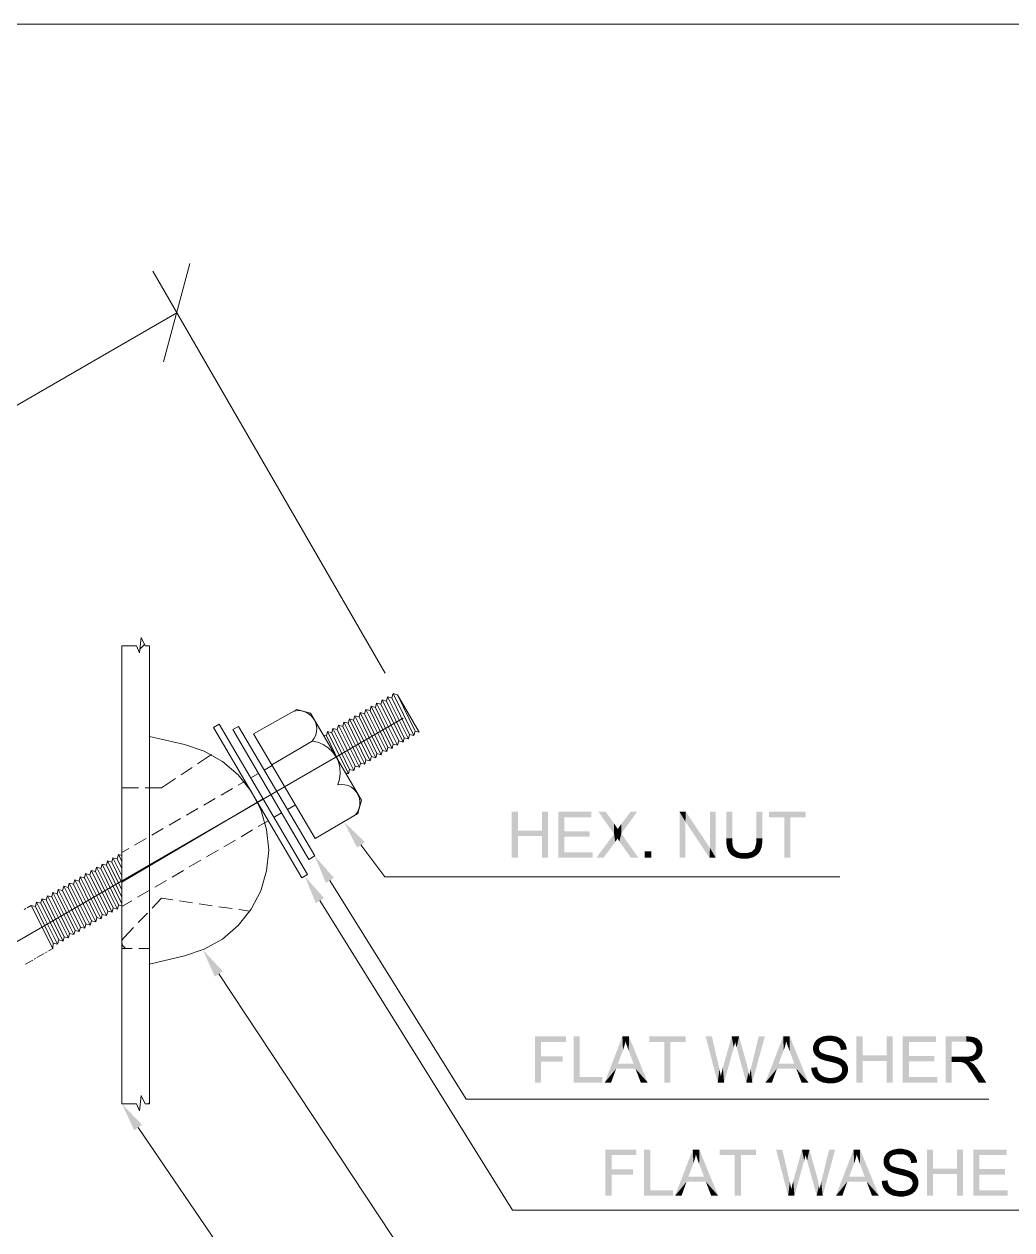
# Model space of a CAD drawing. Header units: millimetres. Extents: x 2 to 579, y 1 to 405.
# Drawn here: x 196.47 to 215, y 137.47 to 160.08 of the extents above; entities that cross this region are included whole.
import ezdxf

# ---------------------------------------------------------------- set-up
doc = ezdxf.new("R2010")
doc.units = ezdxf.units.MM
doc.linetypes.add('XKITLINE00', pattern=[0])
doc.layers.add('LinkedObject', color=7, linetype='Continuous', lineweight=0)

# ---------------------------------------------------------------- blocks, each defined once
blk = doc.blocks.new('*A4')
at = {"layer": 'LinkedObject'}
for color, points in [(7, [(205.735, 144.954), (205.621, 144.445), (205.621, 145.309)]), (7, [(205.735, 144.954), (205.621, 145.309), (205.735, 145.309)]), (7, [(206.299, 145.309), (206.185, 144.954), (206.185, 145.309)]), (7, [(206.185, 144.852), (206.185, 144.954), (206.299, 145.309)]), (7, [(206.185, 144.852), (206.299, 145.309), (206.299, 144.445)]), (7, [(206.605, 144.942), (206.491, 144.445), (206.491, 145.309)]), (7, [(206.605, 144.942), (206.491, 145.309), (206.605, 145.207)]), (7, [(207.115, 145.207), (206.491, 145.309), (207.115, 145.309)]), (7, [(206.605, 145.207), (206.491, 145.309), (207.115, 145.207)]), (7, [(207.382, 145.309), (207.539, 144.893), (207.245, 145.309)]), (7, [(207.539, 145.088), (207.539, 144.893), (207.382, 145.309)]), (7, [(207.674, 144.899), (207.675, 145.079), (207.973, 145.309)]), (7, [(207.973, 145.309), (207.675, 145.079), (207.849, 145.309)]), (7, [(208.766, 145.309), (208.876, 145.123), (208.766, 144.445)]), (7, [(208.876, 145.123), (208.766, 145.309), (208.884, 145.309)]), (7, [(208.876, 145.123), (208.884, 145.309), (209.329, 144.445)]), (7, [(209.329, 144.445), (208.884, 145.309), (209.337, 144.631)]), (7, [(209.446, 145.309), (209.337, 144.631), (209.337, 145.309)]), (7, [(209.446, 144.445), (209.337, 144.631), (209.446, 145.309)]), (7, [(209.755, 145.309), (209.641, 144.81), (209.641, 145.309)]), (7, [(209.755, 144.81), (209.641, 144.81), (209.755, 145.309)]), (7, [(210.32, 145.309), (210.206, 144.81), (210.206, 145.309)]), (7, [(210.32, 144.81), (210.206, 144.81), (210.32, 145.309)]), (7, [(210.445, 145.309), (210.729, 145.207), (210.445, 145.207)]), (7, [(210.843, 145.207), (210.729, 145.207), (210.445, 145.309)]), (7, [(210.843, 145.207), (210.445, 145.309), (211.129, 145.309)]), (7, [(210.729, 144.445), (210.843, 145.207), (210.843, 144.445)]), (7, [(210.729, 145.207), (210.843, 145.207), (210.729, 144.445)]), (7, [(210.843, 145.207), (211.129, 145.309), (211.129, 145.207)]), (6, [(202.864, 144.743), (202.72, 144.635), (202.47, 145.122)]), (7, [(205.735, 144.852), (205.621, 144.445), (205.735, 144.954)]), (7, [(205.735, 144.954), (206.185, 144.852), (205.735, 144.852)]), (7, [(206.185, 144.954), (206.185, 144.852), (205.735, 144.954)]), (7, [(206.605, 144.84), (206.491, 144.445), (206.605, 144.942)]), (7, [(207.083, 144.84), (206.605, 144.942), (207.083, 144.942)]), (7, [(206.605, 144.84), (206.605, 144.942), (207.083, 144.84)]), (7, [(207.564, 145.053), (207.539, 144.893), (207.539, 145.088)]), (7, [(207.598, 145.001), (207.539, 144.893), (207.564, 145.053)]), (7, [(207.608, 144.982), (207.539, 144.893), (207.598, 145.001)]), (7, [(207.539, 144.893), (207.608, 144.982), (207.674, 144.899)]), (7, [(207.622, 145.005), (207.674, 144.899), (207.608, 144.982)]), (7, [(207.656, 145.053), (207.674, 144.899), (207.622, 145.005)]), (7, [(207.675, 145.079), (207.674, 144.899), (207.656, 145.053)]), (7, [(208.766, 144.445), (208.876, 145.123), (208.876, 144.445)]), (7, [(205.621, 144.445), (205.735, 144.852), (205.735, 144.445)]), (7, [(206.185, 144.852), (206.299, 144.445), (206.185, 144.445)]), (7, [(206.605, 144.547), (206.491, 144.445), (206.605, 144.84)]), (7, [(207.539, 144.893), (207.561, 144.744), (207.205, 144.445)]), (7, [(207.205, 144.445), (207.561, 144.744), (207.342, 144.445)]), (7, [(207.674, 144.899), (207.602, 144.806), (207.539, 144.893)]), (7, [(207.561, 144.744), (207.539, 144.893), (207.567, 144.753)]), (7, [(207.567, 144.753), (207.539, 144.893), (207.588, 144.784)]), (7, [(207.588, 144.784), (207.539, 144.893), (207.602, 144.806)]), (7, [(207.602, 144.806), (207.674, 144.899), (207.611, 144.793)]), (7, [(207.611, 144.793), (207.674, 144.899), (207.629, 144.766)]), (7, [(207.629, 144.766), (207.674, 144.899), (207.638, 144.753)]), (7, [(207.638, 144.753), (207.674, 144.899), (207.855, 144.445)]), (7, [(207.855, 144.445), (207.674, 144.899), (207.997, 144.445)]), (7, [(209.755, 144.81), (209.641, 144.741), (209.641, 144.81)]), (7, [(209.755, 144.754), (209.641, 144.741), (209.755, 144.81)]), (7, [(209.755, 144.754), (209.674, 144.593), (209.641, 144.741)]), (7, [(209.641, 144.741), (209.674, 144.593), (209.657, 144.633)]), (7, [(209.765, 144.671), (209.674, 144.593), (209.755, 144.754)]), (7, [(210.179, 144.619), (210.32, 144.81), (210.29, 144.603)]), (7, [(210.206, 144.729), (210.32, 144.81), (210.179, 144.619)]), (7, [(210.32, 144.81), (210.206, 144.729), (210.206, 144.81)]), (7, [(210.29, 144.603), (210.32, 144.81), (210.305, 144.641)]), (7, [(210.305, 144.641), (210.32, 144.81), (210.32, 144.744)]), (6, [(202.286, 144.069), (202.134, 143.974), (201.925, 144.48)]), (7, [(206.491, 144.445), (206.605, 144.547), (207.135, 144.445)]), (7, [(207.135, 144.445), (206.605, 144.547), (207.135, 144.547)]), (7, [(208.235, 144.566), (208.114, 144.445), (208.114, 144.566)]), (7, [(208.235, 144.445), (208.114, 144.445), (208.235, 144.566)]), (7, [(209.337, 144.631), (209.446, 144.445), (209.329, 144.445)]), (7, [(209.674, 144.593), (209.765, 144.671), (209.776, 144.644)]), (7, [(209.786, 144.617), (209.674, 144.593), (209.776, 144.644)]), (7, [(209.786, 144.617), (209.784, 144.472), (209.674, 144.593)]), (7, [(209.674, 144.593), (209.784, 144.472), (209.69, 144.553)]), (7, [(209.69, 144.553), (209.784, 144.472), (209.745, 144.493)]), (7, [(209.822, 144.576), (209.784, 144.472), (209.786, 144.617)]), (7, [(209.784, 144.472), (209.822, 144.576), (209.848, 144.562)]), (7, [(209.873, 144.547), (209.784, 144.472), (209.848, 144.562)]), (7, [(209.873, 144.547), (209.982, 144.43), (209.784, 144.472)]), (7, [(209.935, 144.533), (209.982, 144.43), (209.873, 144.547)]), (7, [(209.982, 144.43), (209.935, 144.533), (209.972, 144.533)]), (7, [(210.035, 144.533), (209.982, 144.43), (209.972, 144.533)]), (7, [(209.982, 144.43), (210.035, 144.533), (210.045, 144.43)]), (7, [(210.184, 144.478), (210.035, 144.533), (210.125, 144.561)]), (7, [(210.146, 144.454), (210.035, 144.533), (210.184, 144.478)]), (7, [(210.045, 144.43), (210.035, 144.533), (210.146, 144.454)]), (7, [(210.152, 144.59), (210.222, 144.502), (210.125, 144.561)]), (7, [(210.125, 144.561), (210.222, 144.502), (210.184, 144.478)]), (7, [(210.29, 144.603), (210.152, 144.59), (210.179, 144.619)]), (7, [(210.276, 144.564), (210.152, 144.59), (210.29, 144.603)]), (7, [(210.222, 144.502), (210.152, 144.59), (210.276, 144.564)]), (7, [(209.784, 144.472), (209.982, 144.43), (209.822, 144.451)]), (7, [(209.822, 144.451), (209.982, 144.43), (209.922, 144.43)]), (6, [(202.099, 143.69), (201.946, 143.595), (201.737, 144.102)]), (6, [(200.201, 142.317), (200.051, 142.218), (199.828, 142.717)]), (7, [(206.17, 140.725), (206.056, 140.231), (206.056, 141.095)]), (7, [(206.17, 140.725), (206.056, 141.095), (206.17, 140.993)]), (7, [(206.638, 140.993), (206.056, 141.095), (206.638, 141.095)]), (7, [(206.17, 140.993), (206.056, 141.095), (206.638, 140.993)]), (7, [(206.896, 141.095), (206.782, 140.231), (206.782, 141.095)]), (7, [(206.896, 140.333), (206.782, 140.231), (206.896, 141.095)]), (7, [(207.695, 141.095), (207.706, 140.839), (207.363, 140.231)]), (7, [(207.706, 140.839), (207.695, 141.095), (207.721, 140.88)]), (7, [(207.721, 140.88), (207.695, 141.095), (207.744, 140.962)]), (7, [(207.744, 140.962), (207.695, 141.095), (207.753, 141.004)]), (7, [(207.818, 141.095), (207.753, 141.004), (207.695, 141.095)]), (7, [(207.753, 141.004), (207.818, 141.095), (207.763, 140.969)]), (7, [(207.763, 140.969), (207.818, 141.095), (207.794, 140.879)]), (7, [(207.794, 140.879), (207.818, 141.095), (207.814, 140.824)]), (7, [(207.814, 140.824), (207.818, 141.095), (207.904, 140.586)]), (7, [(207.904, 140.586), (207.818, 141.095), (207.94, 140.492)]), (7, [(207.94, 140.492), (207.818, 141.095), (208.17, 140.231)]), (7, [(208.197, 141.095), (208.481, 140.993), (208.197, 140.993)]), (7, [(208.595, 140.993), (208.481, 140.993), (208.197, 141.095)]), (7, [(208.595, 140.993), (208.197, 141.095), (208.881, 141.095)]), (7, [(208.595, 140.993), (208.881, 141.095), (208.881, 140.993)]), (7, [(209.373, 141.095), (209.483, 140.231), (209.256, 141.095)]), (7, [(209.504, 140.528), (209.483, 140.231), (209.373, 141.095)]), (7, [(209.744, 141.095), (209.784, 140.889), (209.579, 140.511)]), (7, [(209.784, 140.889), (209.744, 141.095), (209.789, 140.91)]), (7, [(209.789, 140.91), (209.744, 141.095), (209.803, 140.96)]), (7, [(209.803, 140.96), (209.744, 141.095), (209.81, 140.99)]), (7, [(209.882, 141.095), (209.81, 140.99), (209.744, 141.095)]), (7, [(209.81, 140.99), (209.882, 141.095), (209.812, 140.981)]), (7, [(209.812, 140.981), (209.882, 141.095), (209.826, 140.93)]), (7, [(209.826, 140.93), (209.882, 141.095), (209.838, 140.889)]), (7, [(209.838, 140.889), (209.882, 141.095), (210.005, 140.657)]), (7, [(210.366, 141.095), (210.116, 140.539), (210.251, 141.095)]), (7, [(210.13, 140.231), (210.116, 140.539), (210.366, 141.095)]), (7, [(210.71, 141.095), (210.721, 140.839), (210.378, 140.231)]), (7, [(210.721, 140.839), (210.71, 141.095), (210.736, 140.88)]), (7, [(210.736, 140.88), (210.71, 141.095), (210.759, 140.962)]), (7, [(210.759, 140.962), (210.71, 141.095), (210.768, 141.004)]), (7, [(210.833, 141.095), (210.768, 141.004), (210.71, 141.095)]), (7, [(210.768, 141.004), (210.833, 141.095), (210.778, 140.969)]), (7, [(210.778, 140.969), (210.833, 141.095), (210.809, 140.879)]), (7, [(210.809, 140.879), (210.833, 141.095), (210.829, 140.824)]), (7, [(210.829, 140.824), (210.833, 141.095), (210.92, 140.586)]), (7, [(210.92, 140.586), (210.833, 141.095), (210.955, 140.492)]), (7, [(210.955, 140.492), (210.833, 141.095), (211.185, 140.231)]), (7, [(211.452, 141.095), (211.528, 141.008), (211.417, 141.08)]), (7, [(211.531, 141.109), (211.528, 141.008), (211.452, 141.095)]), (7, [(211.575, 141.109), (211.528, 141.008), (211.531, 141.109)]), (7, [(211.528, 141.008), (211.575, 141.109), (211.579, 141.008)]), (7, [(211.575, 141.109), (211.629, 141.008), (211.579, 141.008)]), (7, [(211.708, 141.094), (211.575, 141.109), (211.623, 141.109)]), (7, [(211.744, 141.078), (211.575, 141.109), (211.708, 141.094)]), (7, [(211.704, 140.987), (211.575, 141.109), (211.744, 141.078)]), (7, [(211.629, 141.008), (211.575, 141.109), (211.704, 140.987)]), (7, [(212.199, 140.74), (212.085, 140.231), (212.085, 141.095)]), (7, [(212.199, 140.74), (212.085, 141.095), (212.199, 141.095)]), (7, [(212.763, 141.095), (212.648, 140.74), (212.648, 141.095)]), (7, [(212.648, 140.638), (212.648, 140.74), (212.763, 141.095)]), (7, [(212.648, 140.638), (212.763, 141.095), (212.763, 140.231)]), (7, [(213.068, 140.728), (212.954, 140.231), (212.954, 141.095)]), (7, [(213.068, 140.728), (212.954, 141.095), (213.068, 140.993)]), (7, [(213.579, 140.993), (212.954, 141.095), (213.579, 141.095)]), (7, [(213.068, 140.993), (212.954, 141.095), (213.579, 140.993)]), (7, [(213.873, 140.714), (213.759, 140.231), (213.759, 141.095)]), (7, [(213.759, 141.095), (213.873, 141), (213.873, 140.714)]), (7, [(214.146, 141), (213.759, 141.095), (214.141, 141.095)]), (7, [(213.873, 141), (213.759, 141.095), (214.146, 141)]), (7, [(214.141, 141.095), (214.194, 141), (214.146, 141)]), (7, [(214.286, 141.083), (214.141, 141.095), (214.199, 141.095)]), (7, [(214.316, 141.071), (214.141, 141.095), (214.286, 141.083)]), (7, [(214.264, 140.98), (214.141, 141.095), (214.316, 141.071)]), (7, [(214.194, 141), (214.141, 141.095), (214.264, 140.98)]), (7, [(208.481, 140.231), (208.595, 140.993), (208.595, 140.231)]), (7, [(208.481, 140.993), (208.595, 140.993), (208.481, 140.231)]), (7, [(209.579, 140.511), (209.784, 140.889), (209.602, 140.231)]), (7, [(210.005, 140.657), (210.018, 140.231), (209.838, 140.889)]), (7, [(211.308, 140.993), (211.271, 140.871), (211.29, 140.965)]), (7, [(211.405, 140.951), (211.271, 140.871), (211.308, 140.993)]), (7, [(211.29, 140.965), (211.271, 140.871), (211.271, 140.904)]), (7, [(211.381, 140.905), (211.271, 140.871), (211.405, 140.951)]), (7, [(211.271, 140.871), (211.381, 140.905), (211.381, 140.879)]), (7, [(211.381, 140.855), (211.271, 140.871), (211.381, 140.879)]), (7, [(211.271, 140.871), (211.381, 140.855), (211.271, 140.841)]), (7, [(211.327, 141.022), (211.428, 140.97), (211.308, 140.993)]), (7, [(211.308, 140.993), (211.428, 140.97), (211.405, 140.951)]), (7, [(211.381, 141.065), (211.428, 140.97), (211.327, 141.022)]), (7, [(211.452, 140.989), (211.381, 141.065), (211.417, 141.08)]), (7, [(211.428, 140.97), (211.381, 141.065), (211.452, 140.989)]), (7, [(211.417, 141.08), (211.528, 141.008), (211.452, 140.989)]), (7, [(211.744, 141.078), (211.73, 140.966), (211.704, 140.987)]), (7, [(211.781, 141.063), (211.73, 140.966), (211.744, 141.078)]), (7, [(211.73, 140.966), (211.781, 141.063), (211.755, 140.945)]), (7, [(211.755, 140.945), (211.781, 141.063), (211.857, 140.987)]), (7, [(211.857, 140.987), (211.785, 140.883), (211.755, 140.945)]), (7, [(211.857, 140.987), (211.781, 141.063), (211.837, 141.017)]), (7, [(211.877, 140.957), (211.785, 140.883), (211.857, 140.987)]), (7, [(211.898, 140.889), (211.785, 140.883), (211.877, 140.957)]), (7, [(211.899, 140.851), (211.785, 140.883), (211.898, 140.889)]), (7, [(211.785, 140.883), (211.899, 140.851), (211.79, 140.842)]), (7, [(214.316, 141.071), (214.286, 140.96), (214.264, 140.98)]), (7, [(214.346, 141.06), (214.286, 140.96), (214.316, 141.071)]), (7, [(214.286, 140.96), (214.346, 141.06), (214.308, 140.94)]), (7, [(214.308, 140.94), (214.346, 141.06), (214.412, 140.989)]), (7, [(214.412, 140.989), (214.331, 140.89), (214.308, 140.94)]), (7, [(214.43, 140.96), (214.331, 140.89), (214.412, 140.989)]), (7, [(214.448, 140.895), (214.331, 140.89), (214.43, 140.96)]), (7, [(214.448, 140.859), (214.331, 140.89), (214.448, 140.895)]), (7, [(214.331, 140.89), (214.448, 140.859), (214.331, 140.859)]), (7, [(214.412, 140.989), (214.346, 141.06), (214.394, 141.019)]), (7, [(206.17, 140.623), (206.056, 140.231), (206.17, 140.725)]), (7, [(206.575, 140.623), (206.17, 140.725), (206.575, 140.725)]), (7, [(206.17, 140.623), (206.17, 140.725), (206.575, 140.623)]), (7, [(207.363, 140.231), (207.706, 140.839), (207.611, 140.586)]), (7, [(210.028, 140.576), (210.018, 140.231), (210.005, 140.657)]), (7, [(210.378, 140.231), (210.721, 140.839), (210.626, 140.586)]), (7, [(211.271, 140.841), (211.381, 140.855), (211.286, 140.787)]), (7, [(211.286, 140.787), (211.381, 140.855), (211.302, 140.763)]), (7, [(211.302, 140.763), (211.381, 140.855), (211.398, 140.817)]), (7, [(211.398, 140.817), (211.363, 140.699), (211.302, 140.763)]), (7, [(211.302, 140.763), (211.363, 140.699), (211.317, 140.739)]), (7, [(211.415, 140.802), (211.363, 140.699), (211.398, 140.817)]), (7, [(211.363, 140.699), (211.415, 140.802), (211.393, 140.683)]), (7, [(211.393, 140.683), (211.415, 140.802), (211.431, 140.787)]), (7, [(211.393, 140.683), (211.431, 140.787), (211.417, 140.67)]), (7, [(211.417, 140.67), (211.431, 140.787), (211.501, 140.643)]), (7, [(211.501, 140.643), (211.431, 140.787), (211.517, 140.756)]), (7, [(211.501, 140.643), (211.517, 140.756), (211.56, 140.629)]), (7, [(211.56, 140.629), (211.517, 140.756), (211.587, 140.74)]), (7, [(211.56, 140.629), (211.587, 140.74), (211.619, 140.615)]), (7, [(211.619, 140.615), (211.587, 140.74), (211.656, 140.725)]), (7, [(211.619, 140.615), (211.656, 140.725), (211.696, 140.594)]), (7, [(211.696, 140.594), (211.656, 140.725), (211.714, 140.587)]), (7, [(211.714, 140.587), (211.656, 140.725), (211.741, 140.576)]), (7, [(211.752, 140.697), (211.741, 140.576), (211.656, 140.725)]), (7, [(211.778, 140.685), (211.741, 140.576), (211.752, 140.697)]), (7, [(211.741, 140.576), (211.778, 140.685), (211.78, 140.551)]), (7, [(211.78, 140.551), (211.778, 140.685), (211.816, 140.668)]), (7, [(211.78, 140.551), (211.816, 140.668), (211.792, 140.536)]), (7, [(211.792, 140.536), (211.816, 140.668), (211.804, 140.521)]), (7, [(211.816, 140.668), (211.889, 140.597), (211.804, 140.521)]), (7, [(211.889, 140.597), (211.816, 140.668), (211.871, 140.624)]), (7, [(212.199, 140.638), (212.085, 140.231), (212.199, 140.74)]), (7, [(212.085, 140.231), (212.199, 140.638), (212.199, 140.231)]), (7, [(212.199, 140.74), (212.648, 140.638), (212.199, 140.638)]), (7, [(212.648, 140.74), (212.648, 140.638), (212.199, 140.74)]), (7, [(212.648, 140.638), (212.763, 140.231), (212.648, 140.231)]), (7, [(213.068, 140.626), (212.954, 140.231), (213.068, 140.728)]), (7, [(213.547, 140.626), (213.068, 140.728), (213.547, 140.728)]), (7, [(213.068, 140.626), (213.068, 140.728), (213.547, 140.626)]), (7, [(213.873, 140.714), (213.873, 140.614), (213.759, 140.231)]), (7, [(214.005, 140.614), (213.873, 140.714), (214.118, 140.714)]), (7, [(213.873, 140.614), (213.873, 140.714), (214.005, 140.614)]), (7, [(214.005, 140.614), (214.118, 140.714), (214.027, 140.614)]), (7, [(214.027, 140.614), (214.118, 140.714), (214.059, 140.612)]), (7, [(214.059, 140.612), (214.118, 140.714), (214.069, 140.61)]), (7, [(214.069, 140.61), (214.118, 140.714), (214.082, 140.607)]), (7, [(214.082, 140.607), (214.118, 140.714), (214.108, 140.595)]), (7, [(214.108, 140.595), (214.118, 140.714), (214.157, 140.714)]), (7, [(214.108, 140.595), (214.157, 140.714), (214.121, 140.587)]), (7, [(214.157, 140.714), (214.205, 140.624), (214.121, 140.587)]), (7, [(214.218, 140.722), (214.205, 140.624), (214.157, 140.714)]), (7, [(214.205, 140.624), (214.218, 140.722), (214.267, 140.632)]), (7, [(214.241, 140.73), (214.389, 140.704), (214.218, 140.722)]), (7, [(214.359, 140.672), (214.218, 140.722), (214.389, 140.704)]), (7, [(214.267, 140.632), (214.218, 140.722), (214.359, 140.672)]), (7, [(214.263, 140.738), (214.389, 140.704), (214.241, 140.73)]), (7, [(214.389, 140.704), (214.263, 140.738), (214.296, 140.764)]), (7, [(214.308, 140.782), (214.389, 140.704), (214.296, 140.764)]), (7, [(214.319, 140.8), (214.389, 140.704), (214.308, 140.782)]), (7, [(214.319, 140.8), (214.448, 140.859), (214.389, 140.704)]), (7, [(214.331, 140.838), (214.448, 140.859), (214.319, 140.8)]), (7, [(214.448, 140.859), (214.331, 140.838), (214.331, 140.859)]), (7, [(214.389, 140.704), (214.448, 140.859), (214.418, 140.735)]), (7, [(214.418, 140.735), (214.448, 140.859), (214.448, 140.813)]), (7, [(206.056, 140.231), (206.17, 140.623), (206.17, 140.231)]), (7, [(207.578, 140.492), (207.363, 140.231), (207.611, 140.586)]), (7, [(207.363, 140.231), (207.578, 140.492), (207.483, 140.231)]), (7, [(207.611, 140.586), (207.94, 140.492), (207.578, 140.492)]), (7, [(207.904, 140.586), (207.94, 140.492), (207.611, 140.586)]), (7, [(207.94, 140.492), (208.17, 140.231), (208.04, 140.231)]), (7, [(209.515, 140.484), (209.483, 140.231), (209.504, 140.528)]), (7, [(209.533, 140.395), (209.483, 140.231), (209.515, 140.484)]), (7, [(209.557, 140.421), (209.602, 140.231), (209.54, 140.352)]), (7, [(209.577, 140.5), (209.602, 140.231), (209.557, 140.421)]), (7, [(209.579, 140.511), (209.602, 140.231), (209.577, 140.5)]), (7, [(210.062, 140.423), (210.018, 140.231), (210.028, 140.576)]), (7, [(210.072, 140.352), (210.018, 140.231), (210.062, 140.423)]), (7, [(210.103, 140.486), (210.13, 140.231), (210.081, 140.392)]), (7, [(210.116, 140.539), (210.13, 140.231), (210.103, 140.486)]), (7, [(210.594, 140.492), (210.378, 140.231), (210.626, 140.586)]), (7, [(210.378, 140.231), (210.594, 140.492), (210.499, 140.231)]), (7, [(210.626, 140.586), (210.955, 140.492), (210.594, 140.492)]), (7, [(210.92, 140.586), (210.955, 140.492), (210.626, 140.586)]), (7, [(210.955, 140.492), (211.185, 140.231), (211.055, 140.231)]), (7, [(211.351, 140.485), (211.239, 140.508), (211.347, 140.518)]), (7, [(211.239, 140.508), (211.287, 140.353), (211.24, 140.465)]), (7, [(211.351, 140.485), (211.287, 140.353), (211.239, 140.508)]), (7, [(211.24, 140.465), (211.287, 140.353), (211.264, 140.387)]), (7, [(211.369, 140.432), (211.287, 140.353), (211.351, 140.485)]), (7, [(211.287, 140.353), (211.369, 140.432), (211.309, 140.319)]), (7, [(211.309, 140.319), (211.369, 140.432), (211.371, 140.267)]), (7, [(211.383, 140.411), (211.371, 140.267), (211.369, 140.432)]), (7, [(211.397, 140.39), (211.371, 140.267), (211.383, 140.411)]), (7, [(211.803, 140.408), (211.906, 140.375), (211.791, 140.391)]), (7, [(211.803, 140.408), (211.925, 140.474), (211.906, 140.375)]), (7, [(211.816, 140.445), (211.925, 140.474), (211.803, 140.408)]), (7, [(211.804, 140.521), (211.889, 140.597), (211.816, 140.485)]), (7, [(211.816, 140.485), (211.889, 140.597), (211.907, 140.571)]), (7, [(211.816, 140.485), (211.907, 140.571), (211.816, 140.465)]), (7, [(211.816, 140.465), (211.907, 140.571), (211.816, 140.445)]), (7, [(211.907, 140.571), (211.925, 140.474), (211.816, 140.445)]), (7, [(211.906, 140.375), (211.925, 140.474), (211.925, 140.44)]), (7, [(211.925, 140.474), (211.907, 140.571), (211.925, 140.509)]), (7, [(213.068, 140.333), (212.954, 140.231), (213.068, 140.626)]), (7, [(213.759, 140.231), (213.873, 140.614), (213.873, 140.231)]), (7, [(214.121, 140.587), (214.205, 140.624), (214.134, 140.579)]), (7, [(214.205, 140.624), (214.163, 140.55), (214.134, 140.579)]), (7, [(214.228, 140.613), (214.163, 140.55), (214.205, 140.624)]), (7, [(214.163, 140.55), (214.228, 140.613), (214.179, 140.529)]), (7, [(214.179, 140.529), (214.228, 140.613), (214.195, 140.509)]), (7, [(214.195, 140.509), (214.228, 140.613), (214.274, 140.581)]), (7, [(214.274, 140.581), (214.236, 140.449), (214.195, 140.509)]), (7, [(214.274, 140.581), (214.228, 140.613), (214.262, 140.591)]), (7, [(214.299, 140.558), (214.236, 140.449), (214.274, 140.581)]), (7, [(214.346, 140.5), (214.236, 140.449), (214.299, 140.558)]), (7, [(214.236, 140.449), (214.346, 140.5), (214.261, 140.41)]), (7, [(214.261, 140.41), (214.346, 140.5), (214.369, 140.466)]), (7, [(214.261, 140.41), (214.369, 140.466), (214.375, 140.231)]), (7, [(214.375, 140.231), (214.369, 140.466), (214.518, 140.231)]), (7, [(206.782, 140.231), (206.896, 140.333), (207.321, 140.231)]), (7, [(207.321, 140.231), (206.896, 140.333), (207.321, 140.333)]), (7, [(209.54, 140.352), (209.483, 140.231), (209.533, 140.395)]), (7, [(209.54, 140.352), (209.602, 140.231), (209.483, 140.231)]), (7, [(210.072, 140.352), (210.13, 140.231), (210.018, 140.231)]), (7, [(210.081, 140.392), (210.13, 140.231), (210.072, 140.352)]), (7, [(211.397, 140.39), (211.411, 140.25), (211.371, 140.267)]), (7, [(211.44, 140.356), (211.411, 140.25), (211.397, 140.39)]), (7, [(211.411, 140.25), (211.44, 140.356), (211.45, 140.233)]), (7, [(211.47, 140.344), (211.45, 140.233), (211.44, 140.356)]), (7, [(211.499, 140.331), (211.45, 140.233), (211.47, 140.344)]), (7, [(211.499, 140.331), (211.548, 140.216), (211.45, 140.233)]), (7, [(211.565, 140.318), (211.548, 140.216), (211.499, 140.331)]), (7, [(211.565, 140.318), (211.607, 140.216), (211.548, 140.216)]), (7, [(211.602, 140.318), (211.607, 140.216), (211.565, 140.318)]), (7, [(211.602, 140.318), (211.653, 140.216), (211.607, 140.216)]), (7, [(211.634, 140.318), (211.653, 140.216), (211.602, 140.318)]), (7, [(211.692, 140.328), (211.773, 140.25), (211.634, 140.318)]), (7, [(211.634, 140.318), (211.773, 140.25), (211.653, 140.216)]), (7, [(211.653, 140.216), (211.773, 140.25), (211.736, 140.233)]), (7, [(211.717, 140.337), (211.866, 140.314), (211.692, 140.328)]), (7, [(211.81, 140.267), (211.692, 140.328), (211.866, 140.314)]), (7, [(211.773, 140.25), (211.692, 140.328), (211.81, 140.267)]), (7, [(211.742, 140.347), (211.866, 140.314), (211.717, 140.337)]), (7, [(211.779, 140.374), (211.886, 140.345), (211.742, 140.347)]), (7, [(211.742, 140.347), (211.886, 140.345), (211.866, 140.314)]), (7, [(211.791, 140.391), (211.906, 140.375), (211.779, 140.374)]), (7, [(211.886, 140.345), (211.779, 140.374), (211.906, 140.375)]), (7, [(212.954, 140.231), (213.068, 140.333), (213.599, 140.231)]), (7, [(213.599, 140.231), (213.068, 140.333), (213.599, 140.333)]), (6, [(198.687, 139.438), (198.538, 139.336), (198.308, 139.833)]), (7, [(207.491, 138.603), (207.377, 138.109), (207.377, 138.973)]), (7, [(207.491, 138.603), (207.377, 138.973), (207.491, 138.871)]), (7, [(207.959, 138.871), (207.377, 138.973), (207.959, 138.973)]), (7, [(207.491, 138.871), (207.377, 138.973), (207.959, 138.871)]), (7, [(208.217, 138.973), (208.102, 138.109), (208.102, 138.973)]), (7, [(208.217, 138.211), (208.102, 138.109), (208.217, 138.973)]), (7, [(209.015, 138.973), (209.027, 138.717), (208.683, 138.109)]), (7, [(209.027, 138.717), (209.015, 138.973), (209.041, 138.758)]), (7, [(209.041, 138.758), (209.015, 138.973), (209.065, 138.841)]), (7, [(209.065, 138.841), (209.015, 138.973), (209.073, 138.882)]), (7, [(209.138, 138.973), (209.073, 138.882), (209.015, 138.973)]), (7, [(209.073, 138.882), (209.138, 138.973), (209.084, 138.847)]), (7, [(209.084, 138.847), (209.138, 138.973), (209.114, 138.757)]), (7, [(209.114, 138.757), (209.138, 138.973), (209.134, 138.703)]), (7, [(209.134, 138.703), (209.138, 138.973), (209.225, 138.464)]), (7, [(209.225, 138.464), (209.138, 138.973), (209.26, 138.371)]), (7, [(209.26, 138.371), (209.138, 138.973), (209.491, 138.109)]), (7, [(209.518, 138.973), (209.802, 138.871), (209.518, 138.871)]), (7, [(209.916, 138.871), (209.802, 138.871), (209.518, 138.973)]), (7, [(209.916, 138.871), (209.518, 138.973), (210.202, 138.973)]), (7, [(209.802, 138.109), (209.916, 138.871), (209.916, 138.109)]), (7, [(209.802, 138.871), (209.916, 138.871), (209.802, 138.109)]), (7, [(209.916, 138.871), (210.202, 138.973), (210.202, 138.871)]), (7, [(210.694, 138.973), (210.804, 138.109), (210.576, 138.973)]), (7, [(210.825, 138.407), (210.804, 138.109), (210.694, 138.973)]), (7, [(211.064, 138.973), (211.104, 138.767), (210.9, 138.389)]), (7, [(211.104, 138.767), (211.064, 138.973), (211.11, 138.788)]), (7, [(211.11, 138.788), (211.064, 138.973), (211.123, 138.839)]), (7, [(211.123, 138.839), (211.064, 138.973), (211.13, 138.869)]), (7, [(211.202, 138.973), (211.13, 138.869), (211.064, 138.973)]), (7, [(211.13, 138.869), (211.202, 138.973), (211.133, 138.859)]), (7, [(211.133, 138.859), (211.202, 138.973), (211.147, 138.808)]), (7, [(211.147, 138.808), (211.202, 138.973), (211.158, 138.767)]), (7, [(211.158, 138.767), (211.202, 138.973), (211.325, 138.535)]), (7, [(211.686, 138.973), (211.436, 138.418), (211.572, 138.973)]), (7, [(211.45, 138.109), (211.436, 138.418), (211.686, 138.973)]), (7, [(212.03, 138.973), (212.042, 138.717), (211.699, 138.109)]), (7, [(212.042, 138.717), (212.03, 138.973), (212.057, 138.758)]), (7, [(212.057, 138.758), (212.03, 138.973), (212.08, 138.841)]), (7, [(212.08, 138.841), (212.03, 138.973), (212.089, 138.882)]), (7, [(212.154, 138.973), (212.089, 138.882), (212.03, 138.973)]), (7, [(212.089, 138.882), (212.154, 138.973), (212.099, 138.847)]), (7, [(212.099, 138.847), (212.154, 138.973), (212.13, 138.757)]), (7, [(212.13, 138.757), (212.154, 138.973), (212.15, 138.703)]), (7, [(212.15, 138.703), (212.154, 138.973), (212.24, 138.464)]), (7, [(212.24, 138.464), (212.154, 138.973), (212.276, 138.371)]), (7, [(212.276, 138.371), (212.154, 138.973), (212.506, 138.109)]), (7, [(212.629, 138.872), (212.592, 138.749), (212.61, 138.843)]), (7, [(212.725, 138.83), (212.592, 138.749), (212.629, 138.872)]), (7, [(212.61, 138.843), (212.592, 138.749), (212.592, 138.782)]), (7, [(212.702, 138.784), (212.592, 138.749), (212.725, 138.83)]), (7, [(212.647, 138.9), (212.749, 138.849), (212.629, 138.872)]), (7, [(212.629, 138.872), (212.749, 138.849), (212.725, 138.83)]), (7, [(212.702, 138.944), (212.749, 138.849), (212.647, 138.9)]), (7, [(212.773, 138.868), (212.702, 138.944), (212.737, 138.958)]), (7, [(212.749, 138.849), (212.702, 138.944), (212.773, 138.868)]), (7, [(212.773, 138.973), (212.848, 138.887), (212.737, 138.958)]), (7, [(212.737, 138.958), (212.848, 138.887), (212.773, 138.868)]), (7, [(212.852, 138.988), (212.848, 138.887), (212.773, 138.973)]), (7, [(212.896, 138.988), (212.848, 138.887), (212.852, 138.988)]), (7, [(212.848, 138.887), (212.896, 138.988), (212.9, 138.887)]), (7, [(212.896, 138.988), (212.95, 138.887), (212.9, 138.887)]), (7, [(213.028, 138.972), (212.896, 138.988), (212.944, 138.988)]), (7, [(213.065, 138.957), (212.896, 138.988), (213.028, 138.972)]), (7, [(213.025, 138.866), (212.896, 138.988), (213.065, 138.957)]), (7, [(212.95, 138.887), (212.896, 138.988), (213.025, 138.866)]), (7, [(213.065, 138.957), (213.05, 138.845), (213.025, 138.866)]), (7, [(213.101, 138.941), (213.05, 138.845), (213.065, 138.957)]), (7, [(213.05, 138.845), (213.101, 138.941), (213.076, 138.824)]), (7, [(213.076, 138.824), (213.101, 138.941), (213.178, 138.866)]), (7, [(213.178, 138.866), (213.106, 138.762), (213.076, 138.824)]), (7, [(213.178, 138.866), (213.101, 138.941), (213.158, 138.896)]), (7, [(213.197, 138.836), (213.106, 138.762), (213.178, 138.866)]), (7, [(213.218, 138.767), (213.106, 138.762), (213.197, 138.836)]), (7, [(213.52, 138.618), (213.406, 138.109), (213.406, 138.973)]), (7, [(213.52, 138.618), (213.406, 138.973), (213.52, 138.973)]), (7, [(214.083, 138.973), (213.969, 138.618), (213.969, 138.973)]), (7, [(213.969, 138.516), (213.969, 138.618), (214.083, 138.973)]), (7, [(213.969, 138.516), (214.083, 138.973), (214.083, 138.109)]), (7, [(214.389, 138.607), (214.275, 138.109), (214.275, 138.973)]), (7, [(214.389, 138.607), (214.275, 138.973), (214.389, 138.871)]), (7, [(214.9, 138.871), (214.275, 138.973), (214.9, 138.973)]), (7, [(214.389, 138.871), (214.275, 138.973), (214.9, 138.871)]), (7, [(207.491, 138.501), (207.377, 138.109), (207.491, 138.603)]), (7, [(207.896, 138.501), (207.491, 138.603), (207.896, 138.603)]), (7, [(207.491, 138.501), (207.491, 138.603), (207.896, 138.501)]), (7, [(208.683, 138.109), (209.027, 138.717), (208.931, 138.464)]), (7, [(210.9, 138.389), (211.104, 138.767), (210.922, 138.109)]), (7, [(211.325, 138.535), (211.339, 138.109), (211.158, 138.767)]), (7, [(211.699, 138.109), (212.042, 138.717), (211.947, 138.464)]), (7, [(212.592, 138.749), (212.702, 138.784), (212.702, 138.757)]), (7, [(212.702, 138.734), (212.592, 138.749), (212.702, 138.757)]), (7, [(212.592, 138.749), (212.702, 138.734), (212.592, 138.72)]), (7, [(212.592, 138.72), (212.702, 138.734), (212.607, 138.666)]), (7, [(212.607, 138.666), (212.702, 138.734), (212.622, 138.642)]), (7, [(212.622, 138.642), (212.702, 138.734), (212.718, 138.695)]), (7, [(212.718, 138.695), (212.683, 138.577), (212.622, 138.642)]), (7, [(212.622, 138.642), (212.683, 138.577), (212.637, 138.618)]), (7, [(212.735, 138.68), (212.683, 138.577), (212.718, 138.695)]), (7, [(212.683, 138.577), (212.735, 138.68), (212.714, 138.561)]), (7, [(212.714, 138.561), (212.735, 138.68), (212.752, 138.665)]), (7, [(212.714, 138.561), (212.752, 138.665), (212.738, 138.549)]), (7, [(212.738, 138.549), (212.752, 138.665), (212.821, 138.522)]), (7, [(212.821, 138.522), (212.752, 138.665), (212.838, 138.635)]), (7, [(212.821, 138.522), (212.838, 138.635), (212.881, 138.507)]), (7, [(212.881, 138.507), (212.838, 138.635), (212.907, 138.619)]), (7, [(212.881, 138.507), (212.907, 138.619), (212.94, 138.493)]), (7, [(212.94, 138.493), (212.907, 138.619), (212.977, 138.603)]), (7, [(212.94, 138.493), (212.977, 138.603), (213.017, 138.472)]), (7, [(213.017, 138.472), (212.977, 138.603), (213.034, 138.465)]), (7, [(213.034, 138.465), (212.977, 138.603), (213.061, 138.455)]), (7, [(213.073, 138.575), (213.061, 138.455), (212.977, 138.603)]), (7, [(213.22, 138.729), (213.106, 138.762), (213.218, 138.767)]), (7, [(213.106, 138.762), (213.22, 138.729), (213.11, 138.721)]), (7, [(213.52, 138.516), (213.406, 138.109), (213.52, 138.618)]), (7, [(213.52, 138.618), (213.969, 138.516), (213.52, 138.516)]), (7, [(213.969, 138.618), (213.969, 138.516), (213.52, 138.618)]), (7, [(214.389, 138.505), (214.275, 138.109), (214.389, 138.607)]), (7, [(214.868, 138.505), (214.389, 138.607), (214.868, 138.607)]), (7, [(214.389, 138.505), (214.389, 138.607), (214.868, 138.505)]), (7, [(207.377, 138.109), (207.491, 138.501), (207.491, 138.109)]), (7, [(208.899, 138.371), (208.683, 138.109), (208.931, 138.464)]), (7, [(208.931, 138.464), (209.26, 138.371), (208.899, 138.371)]), (7, [(209.225, 138.464), (209.26, 138.371), (208.931, 138.464)]), (7, [(210.835, 138.362), (210.804, 138.109), (210.825, 138.407)]), (7, [(210.897, 138.379), (210.922, 138.109), (210.878, 138.299)]), (7, [(210.9, 138.389), (210.922, 138.109), (210.897, 138.379)]), (7, [(211.348, 138.454), (211.339, 138.109), (211.325, 138.535)]), (7, [(211.382, 138.301), (211.339, 138.109), (211.348, 138.454)]), (7, [(211.436, 138.418), (211.45, 138.109), (211.423, 138.365)]), (7, [(211.914, 138.371), (211.699, 138.109), (211.947, 138.464)]), (7, [(211.947, 138.464), (212.276, 138.371), (211.914, 138.371)]), (7, [(212.24, 138.464), (212.276, 138.371), (211.947, 138.464)]), (7, [(212.672, 138.363), (212.56, 138.386), (212.668, 138.396)]), (7, [(212.56, 138.386), (212.607, 138.231), (212.561, 138.343)]), (7, [(212.672, 138.363), (212.607, 138.231), (212.56, 138.386)]), (7, [(213.099, 138.564), (213.061, 138.455), (213.073, 138.575)]), (7, [(213.061, 138.455), (213.099, 138.564), (213.1, 138.429)]), (7, [(213.1, 138.429), (213.099, 138.564), (213.136, 138.546)]), (7, [(213.1, 138.429), (213.136, 138.546), (213.112, 138.414)]), (7, [(213.112, 138.414), (213.136, 138.546), (213.124, 138.399)]), (7, [(213.136, 138.546), (213.21, 138.476), (213.124, 138.399)]), (7, [(213.124, 138.399), (213.21, 138.476), (213.136, 138.364)]), (7, [(213.21, 138.476), (213.136, 138.546), (213.192, 138.502)]), (7, [(213.136, 138.364), (213.21, 138.476), (213.228, 138.449)]), (7, [(213.136, 138.364), (213.228, 138.449), (213.136, 138.343)]), (7, [(213.136, 138.343), (213.228, 138.449), (213.136, 138.323)]), (7, [(213.228, 138.449), (213.246, 138.353), (213.136, 138.323)]), (7, [(213.246, 138.353), (213.228, 138.449), (213.246, 138.388)]), (7, [(213.406, 138.109), (213.52, 138.516), (213.52, 138.109)]), (7, [(213.969, 138.516), (214.083, 138.109), (213.969, 138.109)]), (7, [(214.389, 138.211), (214.275, 138.109), (214.389, 138.505)]), (7, [(208.102, 138.109), (208.217, 138.211), (208.642, 138.109)]), (7, [(208.642, 138.109), (208.217, 138.211), (208.642, 138.211)]), (7, [(208.683, 138.109), (208.899, 138.371), (208.804, 138.109)]), (7, [(209.26, 138.371), (209.491, 138.109), (209.36, 138.109)]), (7, [(210.853, 138.274), (210.804, 138.109), (210.835, 138.362)]), (7, [(210.861, 138.23), (210.804, 138.109), (210.853, 138.274)]), (7, [(210.861, 138.23), (210.922, 138.109), (210.804, 138.109)]), (7, [(210.878, 138.299), (210.922, 138.109), (210.861, 138.23)]), (7, [(211.393, 138.23), (211.339, 138.109), (211.382, 138.301)]), (7, [(211.393, 138.23), (211.45, 138.109), (211.339, 138.109)]), (7, [(211.402, 138.271), (211.45, 138.109), (211.393, 138.23)]), (7, [(211.423, 138.365), (211.45, 138.109), (211.402, 138.271)]), (7, [(211.699, 138.109), (211.914, 138.371), (211.819, 138.109)]), (7, [(212.276, 138.371), (212.506, 138.109), (212.376, 138.109)]), (7, [(212.561, 138.343), (212.607, 138.231), (212.585, 138.266)]), (7, [(212.689, 138.31), (212.607, 138.231), (212.672, 138.363)]), (7, [(212.607, 138.231), (212.689, 138.31), (212.63, 138.197)]), (7, [(212.63, 138.197), (212.689, 138.31), (212.692, 138.146)]), (7, [(212.703, 138.289), (212.692, 138.146), (212.689, 138.31)]), (7, [(212.717, 138.269), (212.692, 138.146), (212.703, 138.289)]), (7, [(212.717, 138.269), (212.731, 138.129), (212.692, 138.146)]), (7, [(212.761, 138.235), (212.731, 138.129), (212.717, 138.269)]), (7, [(212.731, 138.129), (212.761, 138.235), (212.771, 138.111)]), (7, [(212.79, 138.222), (212.771, 138.111), (212.761, 138.235)]), (7, [(212.819, 138.209), (212.771, 138.111), (212.79, 138.222)]), (7, [(212.819, 138.209), (212.869, 138.094), (212.771, 138.111)]), (7, [(212.886, 138.196), (212.869, 138.094), (212.819, 138.209)]), (7, [(212.886, 138.196), (212.927, 138.094), (212.869, 138.094)]), (7, [(212.922, 138.196), (212.927, 138.094), (212.886, 138.196)]), (7, [(212.922, 138.196), (212.973, 138.094), (212.927, 138.094)]), (7, [(212.955, 138.196), (212.973, 138.094), (212.922, 138.196)]), (7, [(213.012, 138.206), (213.093, 138.128), (212.955, 138.196)]), (7, [(212.955, 138.196), (213.093, 138.128), (212.973, 138.094)]), (7, [(213.037, 138.216), (213.187, 138.193), (213.012, 138.206)]), (7, [(213.13, 138.145), (213.012, 138.206), (213.187, 138.193)]), (7, [(213.093, 138.128), (213.012, 138.206), (213.13, 138.145)]), (7, [(213.062, 138.226), (213.187, 138.193), (213.037, 138.216)]), (7, [(213.1, 138.252), (213.206, 138.223), (213.062, 138.226)]), (7, [(213.062, 138.226), (213.206, 138.223), (213.187, 138.193)]), (7, [(213.112, 138.269), (213.226, 138.253), (213.1, 138.252)]), (7, [(213.206, 138.223), (213.1, 138.252), (213.226, 138.253)]), (7, [(213.124, 138.286), (213.226, 138.253), (213.112, 138.269)]), (7, [(213.124, 138.286), (213.246, 138.353), (213.226, 138.253)]), (7, [(213.136, 138.323), (213.246, 138.353), (213.124, 138.286)]), (7, [(213.226, 138.253), (213.246, 138.353), (213.246, 138.318)]), (7, [(214.275, 138.109), (214.389, 138.211), (214.919, 138.109)]), (7, [(214.919, 138.109), (214.389, 138.211), (214.919, 138.211)]), (7, [(212.973, 138.094), (213.093, 138.128), (213.056, 138.111)])]:
    blk.add_hatch(color=color, dxfattribs=at).paths.add_polyline_path(points, flags=17)
at = {"layer": 'LinkedObject', "color": 2, "linetype": 'XKITLINE00', "lineweight": 0}
for p, q in [((142.078, 160.078), (226.23, 160.078)), ((200.389, 146.848), (200.494, 146.91)), ((201.814, 144.415), (200.389, 146.848)), ((200.494, 146.91), (201.925, 144.48)), ((201.814, 144.415), (201.925, 144.48))]:
    blk.add_line(p, q, dxfattribs=at)
at = {"layer": 'LinkedObject', "color": 6, "linetype": 'XKITLINE00', "lineweight": 0}
for p, q in [((199.09, 153.743), (199.584, 155.587)), ((203.243, 147.907), (198.887, 155.444)), ((157.944, 130.741), (199.337, 154.665)), ((188.761, 138.497), (203.582, 147.063)), ((202.792, 144.689), (203.24, 144.087)), ((203.24, 144.087), (211.775, 144.087)), ((202.21, 144.021), (204.763, 139.918)), ((202.022, 143.643), (205.633, 137.838)), ((200.126, 142.267), (204.691, 135.374)), ((204.763, 139.918), (214.565, 139.918)), ((198.612, 139.387), (203.086, 132.829)), ((205.633, 137.838), (223.733, 137.838))]:
    blk.add_line(p, q, dxfattribs=at)
at = {"layer": 'LinkedObject', "color": 7, "linetype": 'XKITLINE00', "lineweight": 0}
for p, q in [((199.337, 154.665), (199.337, 154.665)), ((198.672, 148.578), (198.639, 148.291)), ((198.742, 148.422), (198.672, 148.578)), ((198.308, 139.833), (198.308, 148.422)), ((198.308, 148.422), (198.581, 148.422)), ((198.639, 148.291), (198.581, 148.422)), ((198.732, 148.445), (198.647, 148.36)), ((198.742, 148.422), (198.826, 148.422)), ((198.826, 148.422), (198.826, 139.833)), ((203.693, 147.128), (203.693, 147.128)), ((198.826, 146.721), (199.484, 146.569)), ((199.854, 146.446), (199.484, 146.569)), ((200.193, 146.254), (199.854, 146.446)), ((200.49, 146), (200.193, 146.254)), ((200.732, 145.695), (200.49, 146)), ((200.913, 145.349), (200.732, 145.695)), ((201.023, 144.975), (200.913, 145.349)), ((201.061, 144.587), (201.023, 144.975)), ((201.023, 144.199), (201.061, 144.587)), ((200.913, 143.825), (201.023, 144.199)), ((200.732, 143.479), (200.913, 143.825)), ((200.49, 143.174), (200.732, 143.479)), ((200.193, 142.921), (200.49, 143.174)), ((199.854, 142.729), (200.193, 142.921)), ((199.484, 142.605), (199.854, 142.729)), ((198.826, 142.453), (199.484, 142.605))]:
    blk.add_line(p, q, dxfattribs=at)
at = {"layer": 'LinkedObject', "color": 1, "linetype": 'XKITLINE00', "lineweight": 0}
for p, q in [((203.269, 147.383), (203.291, 147.464)), ((203.291, 147.464), (203.372, 147.442)), ((203.684, 146.676), (203.291, 147.464)), ((203.372, 147.442), (203.393, 147.523)), ((203.372, 147.442), (203.705, 146.757)), ((203.393, 147.523), (203.474, 147.502)), ((203.786, 146.736), (203.393, 147.523)), ((203.474, 147.502), (203.807, 146.817)), ((203.474, 147.502), (203.885, 146.8)), ((202.86, 147.146), (202.881, 147.227)), ((203.275, 146.437), (202.881, 147.227)), ((202.881, 147.227), (202.962, 147.205)), ((202.962, 147.205), (202.983, 147.286)), ((202.962, 147.205), (203.296, 146.518)), ((203.377, 146.497), (202.983, 147.286)), ((202.983, 147.286), (203.064, 147.265)), ((203.064, 147.265), (203.086, 147.345)), ((203.064, 147.265), (203.398, 146.578)), ((203.479, 146.556), (203.086, 147.345)), ((203.086, 147.345), (203.167, 147.324)), ((203.167, 147.324), (203.188, 147.405)), ((203.167, 147.324), (203.501, 146.637)), ((203.188, 147.405), (203.269, 147.383)), ((203.581, 146.616), (203.188, 147.405)), ((203.269, 147.383), (203.603, 146.697)), ((202.45, 146.909), (202.471, 146.99)), ((202.865, 146.201), (202.471, 146.99)), ((202.471, 146.99), (202.552, 146.968)), ((202.552, 146.968), (202.574, 147.049)), ((202.552, 146.968), (202.886, 146.282)), ((202.967, 146.261), (202.574, 147.049)), ((202.574, 147.049), (202.655, 147.027)), ((202.655, 147.027), (202.676, 147.108)), ((202.655, 147.027), (202.988, 146.342)), ((203.069, 146.321), (202.676, 147.108)), ((202.676, 147.108), (202.757, 147.087)), ((202.757, 147.087), (202.779, 147.167)), ((202.757, 147.087), (203.09, 146.402)), ((202.779, 147.167), (202.86, 147.146)), ((203.173, 146.377), (202.779, 147.167)), ((202.86, 147.146), (203.194, 146.458)), ((200.029, 146.89), (200.134, 146.951)), ((201.682, 144.068), (200.029, 146.89)), ((200.134, 146.951), (201.792, 144.135)), ((202.085, 146.746), (202.143, 146.731)), ((202.143, 146.731), (202.164, 146.812)), ((202.558, 146.022), (202.164, 146.812)), ((202.164, 146.812), (202.245, 146.79)), ((202.245, 146.79), (202.267, 146.871)), ((202.245, 146.79), (202.58, 146.103)), ((202.661, 146.082), (202.267, 146.871)), ((202.267, 146.871), (202.348, 146.85)), ((202.348, 146.85), (202.369, 146.93)), ((202.348, 146.85), (202.682, 146.163)), ((202.763, 146.142), (202.369, 146.93)), ((202.369, 146.93), (202.45, 146.909)), ((202.45, 146.909), (202.784, 146.222)), ((203.684, 146.676), (203.705, 146.757)), ((203.705, 146.757), (203.786, 146.736)), ((203.786, 146.736), (203.807, 146.817)), ((203.885, 146.8), (203.807, 146.817)), ((202.143, 146.731), (202.383, 146.238)), ((203.275, 146.437), (203.296, 146.518)), ((203.296, 146.518), (203.377, 146.497)), ((203.377, 146.497), (203.398, 146.578)), ((203.398, 146.578), (203.479, 146.556)), ((203.479, 146.556), (203.501, 146.637)), ((203.501, 146.637), (203.581, 146.616)), ((203.581, 146.616), (203.603, 146.697)), ((203.603, 146.697), (203.684, 146.676)), ((199.988, 146.38), (199.729, 146.208)), ((202.967, 146.261), (202.988, 146.342)), ((202.988, 146.342), (203.069, 146.321)), ((203.069, 146.321), (203.09, 146.402)), ((203.092, 146.398), (203.173, 146.377)), ((203.173, 146.377), (203.194, 146.458)), ((203.194, 146.458), (203.275, 146.437)), ((199.625, 146.138), (199.417, 146)), ((202.558, 146.022), (202.58, 146.103)), ((202.58, 146.103), (202.661, 146.082)), ((202.661, 146.082), (202.682, 146.163)), ((202.682, 146.163), (202.763, 146.142)), ((202.763, 146.142), (202.784, 146.222)), ((202.784, 146.222), (202.865, 146.201)), ((202.865, 146.201), (202.886, 146.282)), ((202.886, 146.282), (202.967, 146.261)), ((199.313, 145.93), (199.054, 145.758)), ((202.5, 146.037), (202.558, 146.022)), ((198.618, 145.758), (198.308, 145.758)), ((199.054, 145.758), (198.743, 145.758)), ((198.221, 144.424), (198.243, 144.505)), ((198.243, 144.505), (198.308, 144.488)), ((198.308, 144.374), (198.243, 144.505)), ((197.812, 144.187), (197.833, 144.268)), ((197.833, 144.268), (197.914, 144.247)), ((198.225, 143.482), (197.833, 144.268)), ((197.914, 144.247), (197.936, 144.327)), ((197.936, 144.327), (198.017, 144.306)), ((198.308, 143.581), (197.936, 144.327)), ((198.017, 144.306), (198.038, 144.387)), ((198.017, 144.306), (198.308, 143.707)), ((198.038, 144.387), (198.119, 144.365)), ((198.308, 143.846), (198.038, 144.387)), ((198.119, 144.365), (198.14, 144.446)), ((198.119, 144.365), (198.308, 143.977)), ((198.14, 144.446), (198.221, 144.424)), ((198.308, 144.11), (198.14, 144.446)), ((198.221, 144.424), (198.308, 144.246)), ((197.402, 143.95), (197.424, 144.031)), ((197.424, 144.031), (197.505, 144.009)), ((197.817, 143.243), (197.424, 144.031)), ((197.505, 144.009), (197.526, 144.09)), ((197.526, 144.09), (197.607, 144.069)), ((197.919, 143.303), (197.526, 144.09)), ((197.607, 144.069), (197.628, 144.149)), ((197.607, 144.069), (197.94, 143.384)), ((197.628, 144.149), (197.709, 144.128)), ((198.021, 143.363), (197.628, 144.149)), ((197.709, 144.128), (197.731, 144.209)), ((197.709, 144.128), (198.042, 143.444)), ((197.731, 144.209), (197.812, 144.187)), ((198.123, 143.423), (197.731, 144.209)), ((197.812, 144.187), (198.144, 143.504)), ((197.914, 144.247), (198.246, 143.563)), ((201.682, 144.068), (201.792, 144.135)), ((197.095, 143.772), (197.116, 143.853)), ((197.116, 143.853), (197.197, 143.832)), ((197.51, 143.064), (197.116, 143.853)), ((197.197, 143.832), (197.219, 143.912)), ((197.197, 143.832), (197.531, 143.145)), ((197.219, 143.912), (197.3, 143.891)), ((197.612, 143.124), (197.219, 143.912)), ((197.3, 143.891), (197.321, 143.972)), ((197.3, 143.891), (197.634, 143.204)), ((197.321, 143.972), (197.402, 143.95)), ((197.714, 143.183), (197.321, 143.972)), ((197.402, 143.95), (197.736, 143.264)), ((197.505, 144.009), (197.838, 143.324)), ((196.685, 143.535), (196.707, 143.616)), ((196.707, 143.616), (196.788, 143.595)), ((197.102, 142.824), (196.707, 143.616)), ((196.788, 143.595), (196.809, 143.675)), ((196.788, 143.595), (197.123, 142.905)), ((196.809, 143.675), (196.89, 143.654)), ((197.204, 142.884), (196.809, 143.675)), ((196.89, 143.654), (196.912, 143.735)), ((196.89, 143.654), (197.225, 142.965)), ((196.912, 143.735), (196.993, 143.713)), ((197.306, 142.944), (196.912, 143.735)), ((196.993, 143.713), (197.014, 143.794)), ((196.993, 143.713), (197.327, 143.025)), ((197.014, 143.794), (197.095, 143.772)), ((197.408, 143.004), (197.014, 143.794)), ((197.095, 143.772), (197.429, 143.085)), ((198.873, 143.5), (199.054, 143.689)), ((199.263, 143.658), (199.054, 143.689)), ((199.634, 143.602), (199.386, 143.639)), ((200.004, 143.547), (199.757, 143.584)), ((196.607, 143.552), (196.685, 143.535)), ((197.011, 142.746), (196.607, 143.552)), ((196.685, 143.535), (197.021, 142.846)), ((197.919, 143.303), (197.94, 143.384)), ((197.94, 143.384), (198.021, 143.363)), ((198.021, 143.363), (198.042, 143.444)), ((198.042, 143.444), (198.123, 143.423)), ((198.123, 143.423), (198.144, 143.504)), ((198.144, 143.504), (198.225, 143.482)), ((198.225, 143.482), (198.246, 143.563)), ((198.246, 143.563), (198.308, 143.547)), ((198.313, 143.549), (198.308, 143.544)), ((198.615, 143.229), (198.787, 143.41)), ((200.375, 143.492), (200.128, 143.528)), ((200.708, 143.442), (200.499, 143.473)), ((197.51, 143.064), (197.531, 143.145)), ((197.531, 143.145), (197.612, 143.124)), ((197.612, 143.124), (197.634, 143.204)), ((197.634, 143.204), (197.714, 143.183)), ((197.714, 143.183), (197.736, 143.264)), ((197.736, 143.264), (197.817, 143.243)), ((197.817, 143.243), (197.838, 143.324)), ((197.838, 143.324), (197.919, 143.303)), ((198.348, 142.949), (198.528, 143.138)), ((197.102, 142.824), (197.123, 142.905)), ((197.123, 142.905), (197.204, 142.884)), ((197.204, 142.884), (197.225, 142.965)), ((197.225, 142.965), (197.306, 142.944)), ((197.306, 142.944), (197.327, 143.025)), ((197.327, 143.025), (197.408, 143.004)), ((197.408, 143.004), (197.429, 143.085)), ((197.429, 143.085), (197.51, 143.064)), ((198.321, 142.915), (198.313, 142.894)), ((198.333, 142.933), (198.321, 142.915)), ((198.348, 142.949), (198.333, 142.933)), ((197.011, 142.746), (197.021, 142.846)), ((197.021, 142.846), (197.102, 142.824)), ((198.309, 142.873), (198.308, 142.851)), ((198.308, 142.851), (198.312, 142.829)), ((198.504, 142.742), (198.308, 142.742)), ((198.313, 142.894), (198.309, 142.873)), ((198.312, 142.829), (198.32, 142.809)), ((198.32, 142.809), (198.332, 142.79)), ((198.332, 142.79), (198.346, 142.773)), ((198.346, 142.773), (198.364, 142.76)), ((198.364, 142.76), (198.383, 142.75)), ((198.383, 142.75), (198.404, 142.744)), ((198.404, 142.744), (198.426, 142.742)), ((198.826, 142.742), (198.629, 142.742))]:
    blk.add_line(p, q, dxfattribs=at)
at = {"layer": 'LinkedObject', "color": 3, "linetype": 'XKITLINE00', "lineweight": 0}
for p, q in [((201.588, 147.225), (200.779, 146.769)), ((201.612, 147.205), (201.546, 147.197)), ((201.843, 147.159), (201.588, 147.225)), ((201.678, 147.2), (201.612, 147.205)), ((201.742, 147.182), (201.678, 147.2)), ((201.801, 147.153), (201.742, 147.182)), ((201.854, 147.113), (201.801, 147.153)), ((202.799, 145.528), (201.843, 147.159)), ((201.897, 147.063), (201.854, 147.113)), ((201.931, 147.006), (201.897, 147.063)), ((201.953, 146.943), (201.931, 147.006)), ((200.779, 146.769), (201.934, 144.809)), ((201.915, 146.687), (201.943, 146.747)), ((201.943, 146.747), (201.959, 146.812)), ((201.962, 146.878), (201.953, 146.943)), ((201.959, 146.812), (201.962, 146.878)), ((201.877, 146.634), (201.12, 146.191)), ((201.877, 146.634), (201.915, 146.687)), ((201.984, 146.611), (201.877, 146.634)), ((202.086, 146.569), (201.984, 146.611)), ((202.178, 146.509), (202.086, 146.569)), ((202.258, 146.433), (202.178, 146.509)), ((202.322, 146.344), (202.258, 146.433)), ((202.369, 146.244), (202.322, 146.344)), ((202.396, 146.137), (202.369, 146.244)), ((202.403, 146.028), (202.396, 146.137)), ((202.357, 145.813), (202.39, 145.918)), ((202.39, 145.918), (202.403, 146.028)), ((202.423, 145.821), (202.357, 145.813)), ((202.489, 145.816), (202.423, 145.821)), ((202.553, 145.798), (202.489, 145.816)), ((202.612, 145.769), (202.553, 145.798)), ((202.665, 145.729), (202.612, 145.769)), ((202.708, 145.679), (202.665, 145.729)), ((202.742, 145.622), (202.708, 145.679)), ((202.764, 145.559), (202.742, 145.622)), ((202.799, 145.528), (202.733, 145.276)), ((202.754, 145.363), (202.77, 145.428)), ((202.773, 145.494), (202.764, 145.559)), ((202.77, 145.428), (202.773, 145.494)), ((202.733, 145.276), (201.934, 144.809)), ((202.688, 145.25), (202.726, 145.303)), ((202.726, 145.303), (202.754, 145.363))]:
    blk.add_line(p, q, dxfattribs=at)
at = {"layer": 'LinkedObject', "color": 4, "linetype": 'XKITLINE00', "lineweight": 0}
for p, q in [((201.129, 146.176), (200.978, 146.088)), ((200.62, 145.881), (200.492, 145.807)), ((200.87, 146.026), (200.727, 145.943)), ((200.383, 145.744), (200.167, 145.619)), ((198.308, 143.987), (200.96, 145.549)), ((200.059, 145.556), (199.843, 145.431)), ((201.412, 145.35), (201.563, 145.438)), ((199.41, 145.181), (199.193, 145.055)), ((199.734, 145.369), (199.518, 145.243)), ((201.163, 145.204), (201.304, 145.287)), ((199.085, 144.993), (198.869, 144.868)), ((200.544, 144.841), (200.759, 144.968)), ((200.867, 145.031), (201.054, 145.14)), ((198.761, 144.805), (198.544, 144.68)), ((200.22, 144.652), (200.436, 144.778)), ((198.436, 144.617), (198.308, 144.543)), ((199.897, 144.462), (200.112, 144.589)), ((199.573, 144.273), (199.789, 144.399)), ((199.25, 144.083), (199.465, 144.209)), ((198.603, 143.704), (198.818, 143.83)), ((198.926, 143.893), (199.142, 144.02)), ((198.308, 143.531), (198.495, 143.641))]:
    blk.add_line(p, q, dxfattribs=at)
at = {"layer": 'LinkedObject', "color": 9, "linetype": 'XKITLINE00', "lineweight": 0}
for p, q in [((196.477, 143.476), (196.504, 143.492)), ((196.531, 143.508), (196.607, 143.552)), ((196.878, 142.669), (196.905, 142.685)), ((196.932, 142.7), (197.011, 142.746)), ((196.499, 142.45), (196.635, 142.528)), ((196.662, 142.544), (196.689, 142.559)), ((196.716, 142.575), (196.851, 142.653)), ((198.672, 139.99), (198.639, 139.703)), ((198.742, 139.833), (198.672, 139.99)), ((198.582, 139.833), (198.308, 139.833)), ((198.639, 139.703), (198.581, 139.834)), ((198.826, 139.833), (198.742, 139.833)), ((198.826, 139.851), (198.809, 139.833))]:
    blk.add_line(p, q, dxfattribs=at)

msp = doc.modelspace()

# ---------------------------------------------------------------- block references
at = {"lineweight": 0}
msp.add_blockref('*A4', (0, 0), dxfattribs=at)

doc.saveas('drawing.dxf')
